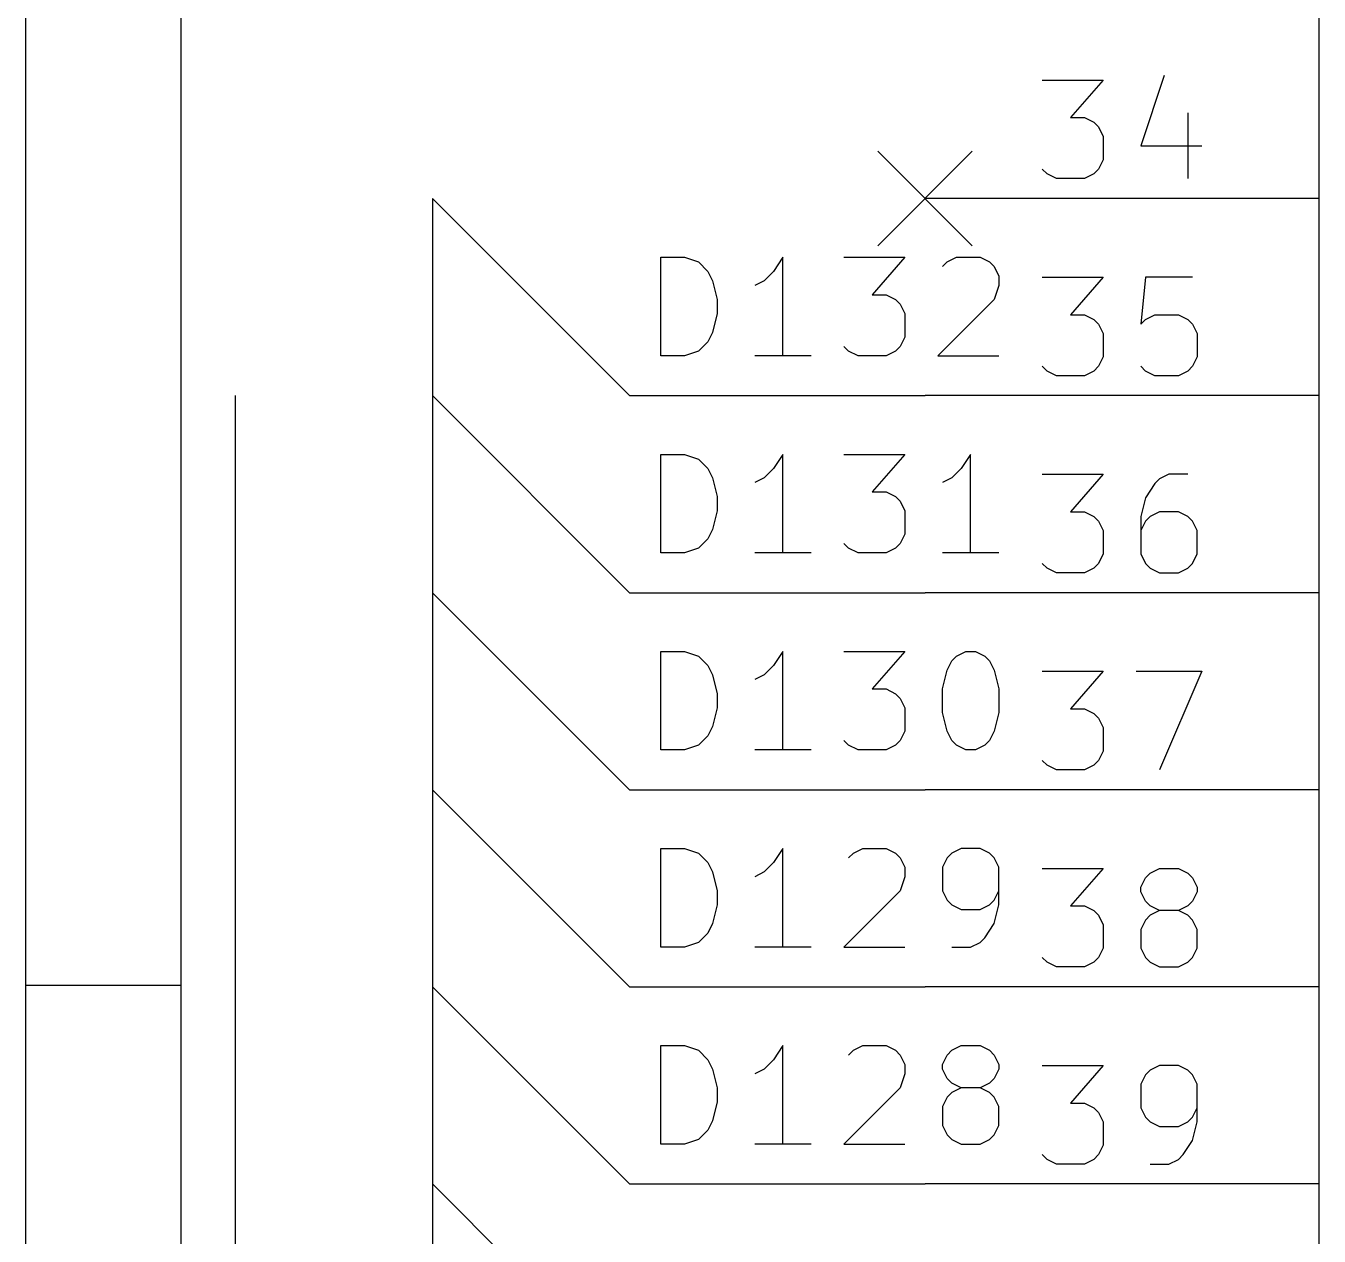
# Model space of a CAD drawing. Extents: x 0.4 to 11.3, y -7.9 to -0.4.
# Drawn here: x 0.394 to 1.05, y -6.426 to -5.812 of the extents above; entities that cross this region are included whole.
import ezdxf

# ---------------------------------------------------------------- set-up
doc = ezdxf.new("R2010")
doc.units = 0
doc.header["$MEASUREMENT"] = 0
doc.linetypes.add('DASHED', pattern=[0.75, 0.5, -0.25])
for name, color, linetype in [('BLUE2', 5, 'CONTINUOUS'), ('BLUE3', 171, 'CONTINUOUS'), ('GRAY1', 251, 'CONTINUOUS'), ('GREEN3', 91, 'CONTINUOUS'), ('LYELLOW', 51, 'CONTINUOUS'), ('RED2', 1, 'CONTINUOUS'), ('RED3', 11, 'CONTINUOUS')]:
    doc.layers.add(name, color=color, linetype=linetype)

msp = doc.modelspace()

# ---------------------------------------------------------------- linework, layer by layer
at = {"layer": 'BLUE2', "linetype": 'CONTINUOUS'}
for p, q in [((0.826, -5.876), (0.874, -5.924)), ((0.874, -5.876), (0.826, -5.924)), ((0.6, -5.9), (0.6, -6)), ((0.6, -6), (0.6, -6.1)), ((0.6, -6.1), (0.6, -6.2)), ((0.6, -6.2), (0.6, -6.3)), ((0.6, -6.3), (0.6, -6.4)), ((0.6, -6.4), (0.6, -6.5))]:
    msp.add_line(p, q, dxfattribs=at)
at = {"layer": 'BLUE3', "linetype": 'DASHED'}
msp.add_line((0.5, -3.75), (0.5, -7.55), dxfattribs=at)
at = {"layer": 'GRAY1', "linetype": 'CONTINUOUS'}
for p, q in [((0.71601, -5.9798), (0.71601, -5.9298)), ((0.71601, -5.9298), (0.72792, -5.9298)), ((0.72792, -5.9298), (0.73506, -5.93218)), ((0.73506, -5.93218), (0.73982, -5.93694)), ((0.77792, -5.9298), (0.77316, -5.93694)), ((0.77792, -5.9798), (0.77792, -5.9298)), ((0.80887, -5.9298), (0.83982, -5.9298)), ((0.83982, -5.9298), (0.82315, -5.94885)), ((0.85887, -5.93456), (0.86125, -5.93218)), ((0.86125, -5.93218), (0.86601, -5.9298)), ((0.86601, -5.9298), (0.87792, -5.9298)), ((0.87792, -5.9298), (0.88268, -5.93218)), ((0.88268, -5.93218), (0.88506, -5.93456)), ((0.73982, -5.93694), (0.7422, -5.9417)), ((0.77316, -5.93694), (0.76839, -5.9417)), ((0.88506, -5.93456), (0.88744, -5.93932)), ((0.88744, -5.93932), (0.88744, -5.94409)), ((0.7422, -5.9417), (0.74458, -5.95123)), ((0.76839, -5.9417), (0.76363, -5.94409)), ((0.88744, -5.94409), (0.88506, -5.95123)), ((0.74458, -5.95123), (0.74458, -5.95837)), ((0.82315, -5.94885), (0.8303, -5.94885)), ((0.8303, -5.94885), (0.83506, -5.95123)), ((0.83506, -5.95123), (0.83744, -5.95361)), ((0.88506, -5.95123), (0.85649, -5.9798)), ((0.74458, -5.95837), (0.7422, -5.96789)), ((0.83744, -5.95361), (0.83982, -5.95837)), ((0.83982, -5.95837), (0.83982, -5.97028)), ((0.7422, -5.96789), (0.73982, -5.97266)), ((0.83982, -5.97028), (0.83744, -5.97504)), ((0.73506, -5.97742), (0.72792, -5.9798)), ((0.73982, -5.97266), (0.73506, -5.97742)), ((0.81125, -5.97742), (0.80887, -5.97504)), ((0.81601, -5.9798), (0.81125, -5.97742)), ((0.83506, -5.97742), (0.8303, -5.9798)), ((0.83744, -5.97504), (0.83506, -5.97742)), ((0.72792, -5.9798), (0.71601, -5.9798)), ((0.7922, -5.9798), (0.76363, -5.9798)), ((0.8303, -5.9798), (0.81601, -5.9798)), ((0.85649, -5.9798), (0.88744, -5.9798)), ((0.71601, -6.0798), (0.71601, -6.0298)), ((0.71601, -6.0298), (0.72792, -6.0298)), ((0.72792, -6.0298), (0.73506, -6.03218)), ((0.77792, -6.0298), (0.77316, -6.03694)), ((0.77792, -6.0798), (0.77792, -6.0298)), ((0.80887, -6.0298), (0.83982, -6.0298)), ((0.83982, -6.0298), (0.82315, -6.04885)), ((0.87315, -6.0298), (0.86839, -6.03694)), ((0.87315, -6.0798), (0.87315, -6.0298)), ((0.73506, -6.03218), (0.73982, -6.03694)), ((0.73982, -6.03694), (0.7422, -6.0417)), ((0.77316, -6.03694), (0.76839, -6.0417)), ((0.86839, -6.03694), (0.86363, -6.0417)), ((0.7422, -6.0417), (0.74458, -6.05123)), ((0.76839, -6.0417), (0.76363, -6.04409)), ((0.86363, -6.0417), (0.85887, -6.04409)), ((0.82315, -6.04885), (0.8303, -6.04885)), ((0.8303, -6.04885), (0.83506, -6.05123)), ((0.74458, -6.05123), (0.74458, -6.05837)), ((0.83506, -6.05123), (0.83744, -6.05361)), ((0.83744, -6.05361), (0.83982, -6.05837)), ((0.74458, -6.05837), (0.7422, -6.06789)), ((0.83982, -6.05837), (0.83982, -6.07028)), ((0.7422, -6.06789), (0.73982, -6.07266)), ((0.83982, -6.07028), (0.83744, -6.07504)), ((0.73982, -6.07266), (0.73506, -6.07742)), ((0.81125, -6.07742), (0.80887, -6.07504)), ((0.83744, -6.07504), (0.83506, -6.07742)), ((0.72792, -6.0798), (0.71601, -6.0798)), ((0.73506, -6.07742), (0.72792, -6.0798)), ((0.7922, -6.0798), (0.76363, -6.0798)), ((0.81601, -6.0798), (0.81125, -6.07742)), ((0.8303, -6.0798), (0.81601, -6.0798)), ((0.83506, -6.07742), (0.8303, -6.0798)), ((0.88744, -6.0798), (0.85887, -6.0798)), ((0.71601, -6.1798), (0.71601, -6.1298)), ((0.71601, -6.1298), (0.72792, -6.1298)), ((0.72792, -6.1298), (0.73506, -6.13218)), ((0.77792, -6.1298), (0.77316, -6.13694)), ((0.77792, -6.1798), (0.77792, -6.1298)), ((0.80887, -6.1298), (0.83982, -6.1298)), ((0.83982, -6.1298), (0.82315, -6.14885)), ((0.86601, -6.13218), (0.87077, -6.1298)), ((0.87077, -6.1298), (0.87554, -6.1298)), ((0.87554, -6.1298), (0.8803, -6.13218)), ((0.73506, -6.13218), (0.73982, -6.13694)), ((0.86125, -6.13932), (0.86363, -6.13456)), ((0.86363, -6.13456), (0.86601, -6.13218)), ((0.8803, -6.13218), (0.88268, -6.13456)), ((0.88268, -6.13456), (0.88506, -6.13932)), ((0.73982, -6.13694), (0.7422, -6.1417)), ((0.7422, -6.1417), (0.74458, -6.15123)), ((0.76839, -6.1417), (0.76363, -6.14409)), ((0.77316, -6.13694), (0.76839, -6.1417)), ((0.85887, -6.14885), (0.86125, -6.13932)), ((0.88506, -6.13932), (0.88744, -6.14885)), ((0.82315, -6.14885), (0.8303, -6.14885)), ((0.8303, -6.14885), (0.83506, -6.15123)), ((0.85887, -6.16075), (0.85887, -6.14885)), ((0.88744, -6.14885), (0.88744, -6.16075)), ((0.74458, -6.15123), (0.74458, -6.15837)), ((0.83506, -6.15123), (0.83744, -6.15361)), ((0.83744, -6.15361), (0.83982, -6.15837)), ((0.74458, -6.15837), (0.7422, -6.16789)), ((0.83982, -6.15837), (0.83982, -6.17028)), ((0.86125, -6.17028), (0.85887, -6.16075)), ((0.88744, -6.16075), (0.88506, -6.17028)), ((0.7422, -6.16789), (0.73982, -6.17266)), ((0.73982, -6.17266), (0.73506, -6.17742)), ((0.81125, -6.17742), (0.80887, -6.17504)), ((0.83744, -6.17504), (0.83506, -6.17742)), ((0.83982, -6.17028), (0.83744, -6.17504)), ((0.86363, -6.17504), (0.86125, -6.17028)), ((0.86601, -6.17742), (0.86363, -6.17504)), ((0.88268, -6.17504), (0.8803, -6.17742)), ((0.88506, -6.17028), (0.88268, -6.17504)), ((0.72792, -6.1798), (0.71601, -6.1798)), ((0.73506, -6.17742), (0.72792, -6.1798)), ((0.7922, -6.1798), (0.76363, -6.1798)), ((0.81601, -6.1798), (0.81125, -6.17742)), ((0.8303, -6.1798), (0.81601, -6.1798)), ((0.83506, -6.17742), (0.8303, -6.1798)), ((0.87077, -6.1798), (0.86601, -6.17742)), ((0.87554, -6.1798), (0.87077, -6.1798)), ((0.8803, -6.17742), (0.87554, -6.1798)), ((0.71601, -6.2798), (0.71601, -6.2298)), ((0.71601, -6.2298), (0.72792, -6.2298)), ((0.72792, -6.2298), (0.73506, -6.23218)), ((0.73506, -6.23218), (0.73982, -6.23694)), ((0.77792, -6.2298), (0.77316, -6.23694)), ((0.77792, -6.2798), (0.77792, -6.2298)), ((0.81125, -6.23456), (0.81363, -6.23218)), ((0.81363, -6.23218), (0.81839, -6.2298)), ((0.81839, -6.2298), (0.8303, -6.2298)), ((0.8303, -6.2298), (0.83506, -6.23218)), ((0.83506, -6.23218), (0.83744, -6.23456)), ((0.83744, -6.23456), (0.83982, -6.23932)), ((0.86125, -6.23456), (0.85887, -6.23932)), ((0.86363, -6.23218), (0.86125, -6.23456)), ((0.86839, -6.2298), (0.86363, -6.23218)), ((0.87792, -6.2298), (0.86839, -6.2298)), ((0.88268, -6.23218), (0.87792, -6.2298)), ((0.88506, -6.23456), (0.88268, -6.23218)), ((0.88744, -6.23932), (0.88506, -6.23456)), ((0.73982, -6.23694), (0.7422, -6.2417)), ((0.77316, -6.23694), (0.76839, -6.2417)), ((0.83982, -6.23932), (0.83982, -6.24409)), ((0.85887, -6.23932), (0.85887, -6.25123)), ((0.88744, -6.25837), (0.88744, -6.23932)), ((0.7422, -6.2417), (0.74458, -6.25123)), ((0.76839, -6.2417), (0.76363, -6.24409)), ((0.83982, -6.24409), (0.83744, -6.25123)), ((0.74458, -6.25123), (0.74458, -6.25837)), ((0.83744, -6.25123), (0.80887, -6.2798)), ((0.85887, -6.25123), (0.86125, -6.25599)), ((0.88506, -6.25599), (0.88744, -6.25123)), ((0.74458, -6.25837), (0.7422, -6.26789)), ((0.86125, -6.25599), (0.86363, -6.25837)), ((0.86363, -6.25837), (0.86839, -6.26075)), ((0.86839, -6.26075), (0.87792, -6.26075)), ((0.87792, -6.26075), (0.88268, -6.25837)), ((0.88268, -6.25837), (0.88506, -6.25599)), ((0.88506, -6.26789), (0.88744, -6.25837)), ((0.73982, -6.27266), (0.73506, -6.27742)), ((0.7422, -6.26789), (0.73982, -6.27266)), ((0.8803, -6.27504), (0.88506, -6.26789)), ((0.72792, -6.2798), (0.71601, -6.2798)), ((0.73506, -6.27742), (0.72792, -6.2798)), ((0.7922, -6.2798), (0.76363, -6.2798)), ((0.80887, -6.2798), (0.83982, -6.2798)), ((0.86363, -6.2798), (0.87315, -6.2798)), ((0.87315, -6.2798), (0.87792, -6.27742)), ((0.87792, -6.27742), (0.8803, -6.27504)), ((0.71601, -6.3798), (0.71601, -6.3298)), ((0.71601, -6.3298), (0.72792, -6.3298)), ((0.72792, -6.3298), (0.73506, -6.33218)), ((0.73506, -6.33218), (0.73982, -6.33694)), ((0.77792, -6.3298), (0.77316, -6.33694)), ((0.77792, -6.3798), (0.77792, -6.3298)), ((0.81125, -6.33456), (0.81363, -6.33218)), ((0.81363, -6.33218), (0.81839, -6.3298)), ((0.81839, -6.3298), (0.8303, -6.3298)), ((0.8303, -6.3298), (0.83506, -6.33218)), ((0.83506, -6.33218), (0.83744, -6.33456)), ((0.86125, -6.33456), (0.86363, -6.33218)), ((0.86363, -6.33218), (0.86839, -6.3298)), ((0.86839, -6.3298), (0.87792, -6.3298)), ((0.87792, -6.3298), (0.88268, -6.33218)), ((0.88268, -6.33218), (0.88506, -6.33456)), ((0.73982, -6.33694), (0.7422, -6.3417)), ((0.77316, -6.33694), (0.76839, -6.3417)), ((0.83744, -6.33456), (0.83982, -6.33932)), ((0.83982, -6.33932), (0.83982, -6.34409)), ((0.85887, -6.33932), (0.86125, -6.33456)), ((0.85887, -6.3417), (0.85887, -6.33932)), ((0.88506, -6.33456), (0.88744, -6.33932)), ((0.88744, -6.33932), (0.88744, -6.3417)), ((0.7422, -6.3417), (0.74458, -6.35123)), ((0.76839, -6.3417), (0.76363, -6.34409)), ((0.83982, -6.34409), (0.83744, -6.35123)), ((0.86125, -6.34647), (0.85887, -6.3417)), ((0.88744, -6.3417), (0.88506, -6.34647)), ((0.74458, -6.35123), (0.74458, -6.35837)), ((0.83744, -6.35123), (0.80887, -6.3798)), ((0.86363, -6.34885), (0.86125, -6.34647)), ((0.86839, -6.35123), (0.86363, -6.34885)), ((0.86839, -6.35123), (0.86363, -6.35361)), ((0.87792, -6.35123), (0.86839, -6.35123)), ((0.88268, -6.34885), (0.87792, -6.35123)), ((0.88268, -6.35361), (0.87792, -6.35123)), ((0.88506, -6.34647), (0.88268, -6.34885)), ((0.74458, -6.35837), (0.7422, -6.36789)), ((0.86125, -6.35599), (0.85887, -6.36075)), ((0.86363, -6.35361), (0.86125, -6.35599)), ((0.88506, -6.35599), (0.88268, -6.35361)), ((0.88744, -6.36075), (0.88506, -6.35599)), ((0.85887, -6.36075), (0.85887, -6.37028)), ((0.88744, -6.37028), (0.88744, -6.36075)), ((0.73982, -6.37266), (0.73506, -6.37742)), ((0.7422, -6.36789), (0.73982, -6.37266)), ((0.85887, -6.37028), (0.86125, -6.37504)), ((0.88506, -6.37504), (0.88744, -6.37028)), ((0.73506, -6.37742), (0.72792, -6.3798)), ((0.86125, -6.37504), (0.86363, -6.37742)), ((0.86363, -6.37742), (0.86839, -6.3798)), ((0.87792, -6.3798), (0.88268, -6.37742)), ((0.88268, -6.37742), (0.88506, -6.37504)), ((0.72792, -6.3798), (0.71601, -6.3798)), ((0.7922, -6.3798), (0.76363, -6.3798)), ((0.80887, -6.3798), (0.83982, -6.3798)), ((0.86839, -6.3798), (0.87792, -6.3798))]:
    msp.add_line(p, q, dxfattribs=at)
at = {"layer": 'GREEN3', "linetype": 'CONTINUOUS'}
for p, q in [((0.6, -5.9), (0.7, -6)), ((0.6, -6), (0.7, -6.1)), ((0.7, -6), (0.85, -6)), ((0.6, -6.1), (0.7, -6.2)), ((0.7, -6.1), (0.85, -6.1)), ((0.6, -6.2), (0.7, -6.3)), ((0.7, -6.2), (0.85, -6.2)), ((0.6, -6.3), (0.7, -6.4)), ((0.7, -6.3), (0.85, -6.3)), ((0.6, -6.4), (0.7, -6.5)), ((0.7, -6.4), (0.85, -6.4))]:
    msp.add_line(p, q, dxfattribs=at)
at = {"layer": 'LYELLOW', "linetype": 'CONTINUOUS'}
msp.add_line((1.05, -7), (1.05, -5.8), dxfattribs=at)
at = {"layer": 'RED2', "linetype": 'CONTINUOUS'}
for p, q in [((0.3937, -7.8743), (0.3937, -0.3937)), ((0.47244, -7.79556), (0.47244, -0.47244)), ((1.05, -7), (1.05, -5.8)), ((1.05, -5.9), (0.85, -5.9)), ((1.05, -5.9), (0.85, -5.9)), ((1.05, -6), (0.85, -6)), ((1.05, -6), (0.85, -6)), ((1.05, -6.1), (0.85, -6.1)), ((1.05, -6.1), (0.85, -6.1)), ((1.05, -6.2), (0.85, -6.2)), ((1.05, -6.2), (0.85, -6.2)), ((0.3937, -6.29921), (0.47244, -6.29921)), ((1.05, -6.3), (0.85, -6.3)), ((1.05, -6.3), (0.85, -6.3)), ((1.05, -6.4), (0.85, -6.4)), ((1.05, -6.4), (0.85, -6.4))]:
    msp.add_line(p, q, dxfattribs=at)
at = {"layer": 'RED3', "linetype": 'CONTINUOUS'}
for p, q in [((0.90952, -5.83988), (0.94048, -5.83988)), ((0.90952, -5.83988), (0.94048, -5.83988)), ((0.94048, -5.83988), (0.92381, -5.85893)), ((0.94048, -5.83988), (0.92381, -5.85893)), ((0.97143, -5.8375), (0.95952, -5.87321)), ((0.97143, -5.8375), (0.95952, -5.87321)), ((0.92381, -5.85893), (0.93095, -5.85893)), ((0.92381, -5.85893), (0.93095, -5.85893)), ((0.93095, -5.85893), (0.93571, -5.86131)), ((0.93095, -5.85893), (0.93571, -5.86131)), ((0.98333, -5.85655), (0.98333, -5.88988)), ((0.98333, -5.85655), (0.98333, -5.88988)), ((0.93571, -5.86131), (0.93809, -5.86369)), ((0.93571, -5.86131), (0.93809, -5.86369)), ((0.93809, -5.86369), (0.94048, -5.86845)), ((0.93809, -5.86369), (0.94048, -5.86845)), ((0.94048, -5.86845), (0.94048, -5.88035)), ((0.94048, -5.86845), (0.94048, -5.88035)), ((0.95952, -5.87321), (0.99047, -5.87321)), ((0.95952, -5.87321), (0.99047, -5.87321)), ((0.94048, -5.88035), (0.93809, -5.88512)), ((0.94048, -5.88035), (0.93809, -5.88512)), ((0.91191, -5.8875), (0.90952, -5.88512)), ((0.91191, -5.8875), (0.90952, -5.88512)), ((0.93809, -5.88512), (0.93571, -5.8875)), ((0.93809, -5.88512), (0.93571, -5.8875)), ((0.91667, -5.88988), (0.91191, -5.8875)), ((0.91667, -5.88988), (0.91191, -5.8875)), ((0.93095, -5.88988), (0.91667, -5.88988)), ((0.93095, -5.88988), (0.91667, -5.88988)), ((0.93571, -5.8875), (0.93095, -5.88988)), ((0.93571, -5.8875), (0.93095, -5.88988)), ((0.90952, -5.93988), (0.94048, -5.93988)), ((0.90952, -5.93988), (0.94048, -5.93988)), ((0.94048, -5.93988), (0.92381, -5.95893)), ((0.94048, -5.93988), (0.92381, -5.95893)), ((0.9619, -5.93988), (0.95952, -5.96369)), ((0.9619, -5.93988), (0.95952, -5.96369)), ((0.98571, -5.93988), (0.9619, -5.93988)), ((0.98571, -5.93988), (0.9619, -5.93988)), ((0.92381, -5.95893), (0.93095, -5.95893)), ((0.92381, -5.95893), (0.93095, -5.95893)), ((0.93095, -5.95893), (0.93571, -5.96131)), ((0.93095, -5.95893), (0.93571, -5.96131)), ((0.9619, -5.96131), (0.96667, -5.95893)), ((0.9619, -5.96131), (0.96667, -5.95893)), ((0.96667, -5.95893), (0.97857, -5.95893)), ((0.96667, -5.95893), (0.97857, -5.95893)), ((0.97857, -5.95893), (0.98333, -5.96131)), ((0.97857, -5.95893), (0.98333, -5.96131)), ((0.93571, -5.96131), (0.93809, -5.96369)), ((0.93571, -5.96131), (0.93809, -5.96369)), ((0.93809, -5.96369), (0.94048, -5.96845)), ((0.93809, -5.96369), (0.94048, -5.96845)), ((0.95952, -5.96369), (0.9619, -5.96131)), ((0.95952, -5.96369), (0.9619, -5.96131)), ((0.98333, -5.96131), (0.98571, -5.96369)), ((0.98333, -5.96131), (0.98571, -5.96369)), ((0.98571, -5.96369), (0.98809, -5.96845)), ((0.98571, -5.96369), (0.98809, -5.96845)), ((0.94048, -5.96845), (0.94048, -5.98035)), ((0.94048, -5.96845), (0.94048, -5.98035)), ((0.98809, -5.96845), (0.98809, -5.98035)), ((0.98809, -5.96845), (0.98809, -5.98035)), ((0.91191, -5.9875), (0.90952, -5.98512)), ((0.91191, -5.9875), (0.90952, -5.98512)), ((0.93809, -5.98512), (0.93571, -5.9875)), ((0.93809, -5.98512), (0.93571, -5.9875)), ((0.94048, -5.98035), (0.93809, -5.98512)), ((0.94048, -5.98035), (0.93809, -5.98512)), ((0.9619, -5.9875), (0.95952, -5.98512)), ((0.9619, -5.9875), (0.95952, -5.98512)), ((0.98571, -5.98512), (0.98333, -5.9875)), ((0.98571, -5.98512), (0.98333, -5.9875)), ((0.98809, -5.98035), (0.98571, -5.98512)), ((0.98809, -5.98035), (0.98571, -5.98512)), ((0.91667, -5.98988), (0.91191, -5.9875)), ((0.91667, -5.98988), (0.91191, -5.9875)), ((0.93095, -5.98988), (0.91667, -5.98988)), ((0.93095, -5.98988), (0.91667, -5.98988)), ((0.93571, -5.9875), (0.93095, -5.98988)), ((0.93571, -5.9875), (0.93095, -5.98988)), ((0.96667, -5.98988), (0.9619, -5.9875)), ((0.96667, -5.98988), (0.9619, -5.9875)), ((0.97857, -5.98988), (0.96667, -5.98988)), ((0.97857, -5.98988), (0.96667, -5.98988)), ((0.98333, -5.9875), (0.97857, -5.98988)), ((0.98333, -5.9875), (0.97857, -5.98988)), ((0.90952, -6.03988), (0.94048, -6.03988)), ((0.90952, -6.03988), (0.94048, -6.03988)), ((0.94048, -6.03988), (0.92381, -6.05893)), ((0.94048, -6.03988), (0.92381, -6.05893)), ((0.96905, -6.04226), (0.96667, -6.04464)), ((0.96905, -6.04226), (0.96667, -6.04464)), ((0.97381, -6.03988), (0.96905, -6.04226)), ((0.97381, -6.03988), (0.96905, -6.04226)), ((0.98333, -6.03988), (0.97381, -6.03988)), ((0.98333, -6.03988), (0.97381, -6.03988)), ((0.96667, -6.04464), (0.9619, -6.05178)), ((0.96667, -6.04464), (0.9619, -6.05178)), ((0.9619, -6.05178), (0.95952, -6.06131)), ((0.9619, -6.05178), (0.95952, -6.06131)), ((0.92381, -6.05893), (0.93095, -6.05893)), ((0.92381, -6.05893), (0.93095, -6.05893)), ((0.93095, -6.05893), (0.93571, -6.06131)), ((0.93095, -6.05893), (0.93571, -6.06131)), ((0.93571, -6.06131), (0.93809, -6.06369)), ((0.93571, -6.06131), (0.93809, -6.06369)), ((0.93809, -6.06369), (0.94048, -6.06845)), ((0.93809, -6.06369), (0.94048, -6.06845)), ((0.95952, -6.06131), (0.95952, -6.08035)), ((0.95952, -6.06131), (0.95952, -6.08035)), ((0.9619, -6.06369), (0.95952, -6.06845)), ((0.9619, -6.06369), (0.95952, -6.06845)), ((0.96428, -6.06131), (0.9619, -6.06369)), ((0.96428, -6.06131), (0.9619, -6.06369)), ((0.96905, -6.05893), (0.96428, -6.06131)), ((0.96905, -6.05893), (0.96428, -6.06131)), ((0.97857, -6.05893), (0.96905, -6.05893)), ((0.97857, -6.05893), (0.96905, -6.05893)), ((0.98333, -6.06131), (0.97857, -6.05893)), ((0.98333, -6.06131), (0.97857, -6.05893)), ((0.98571, -6.06369), (0.98333, -6.06131)), ((0.98571, -6.06369), (0.98333, -6.06131)), ((0.98809, -6.06845), (0.98571, -6.06369)), ((0.98809, -6.06845), (0.98571, -6.06369)), ((0.94048, -6.06845), (0.94048, -6.08035)), ((0.94048, -6.06845), (0.94048, -6.08035)), ((0.98809, -6.08035), (0.98809, -6.06845)), ((0.98809, -6.08035), (0.98809, -6.06845)), ((0.94048, -6.08035), (0.93809, -6.08512)), ((0.94048, -6.08035), (0.93809, -6.08512)), ((0.95952, -6.08035), (0.9619, -6.08512)), ((0.95952, -6.08035), (0.9619, -6.08512)), ((0.98571, -6.08512), (0.98809, -6.08035)), ((0.98571, -6.08512), (0.98809, -6.08035)), ((0.91191, -6.0875), (0.90952, -6.08512)), ((0.91191, -6.0875), (0.90952, -6.08512)), ((0.91667, -6.08988), (0.91191, -6.0875)), ((0.91667, -6.08988), (0.91191, -6.0875)), ((0.93095, -6.08988), (0.91667, -6.08988)), ((0.93095, -6.08988), (0.91667, -6.08988)), ((0.93571, -6.0875), (0.93095, -6.08988)), ((0.93571, -6.0875), (0.93095, -6.08988)), ((0.93809, -6.08512), (0.93571, -6.0875)), ((0.93809, -6.08512), (0.93571, -6.0875)), ((0.9619, -6.08512), (0.96428, -6.0875)), ((0.9619, -6.08512), (0.96428, -6.0875)), ((0.96428, -6.0875), (0.96905, -6.08988)), ((0.96428, -6.0875), (0.96905, -6.08988)), ((0.96905, -6.08988), (0.97857, -6.08988)), ((0.96905, -6.08988), (0.97857, -6.08988)), ((0.97857, -6.08988), (0.98333, -6.0875)), ((0.97857, -6.08988), (0.98333, -6.0875)), ((0.98333, -6.0875), (0.98571, -6.08512)), ((0.98333, -6.0875), (0.98571, -6.08512)), ((0.90952, -6.13988), (0.94048, -6.13988)), ((0.90952, -6.13988), (0.94048, -6.13988)), ((0.94048, -6.13988), (0.92381, -6.15893)), ((0.94048, -6.13988), (0.92381, -6.15893)), ((0.95714, -6.13988), (0.99047, -6.13988)), ((0.95714, -6.13988), (0.99047, -6.13988)), ((0.99047, -6.13988), (0.96905, -6.18988)), ((0.99047, -6.13988), (0.96905, -6.18988)), ((0.92381, -6.15893), (0.93095, -6.15893)), ((0.92381, -6.15893), (0.93095, -6.15893)), ((0.93095, -6.15893), (0.93571, -6.16131)), ((0.93095, -6.15893), (0.93571, -6.16131)), ((0.93571, -6.16131), (0.93809, -6.16369)), ((0.93571, -6.16131), (0.93809, -6.16369)), ((0.93809, -6.16369), (0.94048, -6.16845)), ((0.93809, -6.16369), (0.94048, -6.16845)), ((0.94048, -6.16845), (0.94048, -6.18035)), ((0.94048, -6.16845), (0.94048, -6.18035)), ((0.94048, -6.18035), (0.93809, -6.18512)), ((0.94048, -6.18035), (0.93809, -6.18512)), ((0.91191, -6.1875), (0.90952, -6.18512)), ((0.91191, -6.1875), (0.90952, -6.18512)), ((0.91667, -6.18988), (0.91191, -6.1875)), ((0.91667, -6.18988), (0.91191, -6.1875)), ((0.93571, -6.1875), (0.93095, -6.18988)), ((0.93571, -6.1875), (0.93095, -6.18988)), ((0.93809, -6.18512), (0.93571, -6.1875)), ((0.93809, -6.18512), (0.93571, -6.1875)), ((0.93095, -6.18988), (0.91667, -6.18988)), ((0.93095, -6.18988), (0.91667, -6.18988)), ((0.90952, -6.23988), (0.94048, -6.23988)), ((0.90952, -6.23988), (0.94048, -6.23988)), ((0.94048, -6.23988), (0.92381, -6.25893)), ((0.94048, -6.23988), (0.92381, -6.25893)), ((0.96428, -6.24226), (0.96905, -6.23988)), ((0.96428, -6.24226), (0.96905, -6.23988)), ((0.96905, -6.23988), (0.97857, -6.23988)), ((0.96905, -6.23988), (0.97857, -6.23988)), ((0.97857, -6.23988), (0.98333, -6.24226)), ((0.97857, -6.23988), (0.98333, -6.24226)), ((0.95952, -6.2494), (0.9619, -6.24464)), ((0.95952, -6.2494), (0.9619, -6.24464)), ((0.9619, -6.24464), (0.96428, -6.24226)), ((0.9619, -6.24464), (0.96428, -6.24226)), ((0.98333, -6.24226), (0.98571, -6.24464)), ((0.98333, -6.24226), (0.98571, -6.24464)), ((0.98571, -6.24464), (0.98809, -6.2494)), ((0.98571, -6.24464), (0.98809, -6.2494)), ((0.95952, -6.25178), (0.95952, -6.2494)), ((0.95952, -6.25178), (0.95952, -6.2494)), ((0.9619, -6.25655), (0.95952, -6.25178)), ((0.9619, -6.25655), (0.95952, -6.25178)), ((0.98809, -6.25178), (0.98571, -6.25655)), ((0.98809, -6.25178), (0.98571, -6.25655)), ((0.98809, -6.2494), (0.98809, -6.25178)), ((0.98809, -6.2494), (0.98809, -6.25178)), ((0.92381, -6.25893), (0.93095, -6.25893)), ((0.92381, -6.25893), (0.93095, -6.25893)), ((0.93095, -6.25893), (0.93571, -6.26131)), ((0.93095, -6.25893), (0.93571, -6.26131)), ((0.96428, -6.25893), (0.9619, -6.25655)), ((0.96428, -6.25893), (0.9619, -6.25655)), ((0.96905, -6.26131), (0.96428, -6.25893)), ((0.96905, -6.26131), (0.96428, -6.25893)), ((0.98333, -6.25893), (0.97857, -6.26131)), ((0.98333, -6.25893), (0.97857, -6.26131)), ((0.98571, -6.25655), (0.98333, -6.25893)), ((0.98571, -6.25655), (0.98333, -6.25893)), ((0.93571, -6.26131), (0.93809, -6.26369)), ((0.93571, -6.26131), (0.93809, -6.26369)), ((0.93809, -6.26369), (0.94048, -6.26845)), ((0.93809, -6.26369), (0.94048, -6.26845)), ((0.9619, -6.26607), (0.95952, -6.27083)), ((0.9619, -6.26607), (0.95952, -6.27083)), ((0.96428, -6.26369), (0.9619, -6.26607)), ((0.96428, -6.26369), (0.9619, -6.26607)), ((0.96905, -6.26131), (0.96428, -6.26369)), ((0.96905, -6.26131), (0.96428, -6.26369)), ((0.97857, -6.26131), (0.96905, -6.26131)), ((0.97857, -6.26131), (0.96905, -6.26131)), ((0.98333, -6.26369), (0.97857, -6.26131)), ((0.98333, -6.26369), (0.97857, -6.26131)), ((0.98571, -6.26607), (0.98333, -6.26369)), ((0.98571, -6.26607), (0.98333, -6.26369)), ((0.98809, -6.27083), (0.98571, -6.26607)), ((0.98809, -6.27083), (0.98571, -6.26607)), ((0.94048, -6.26845), (0.94048, -6.28035)), ((0.94048, -6.26845), (0.94048, -6.28035)), ((0.95952, -6.27083), (0.95952, -6.28035)), ((0.95952, -6.27083), (0.95952, -6.28035)), ((0.98809, -6.28035), (0.98809, -6.27083)), ((0.98809, -6.28035), (0.98809, -6.27083)), ((0.94048, -6.28035), (0.93809, -6.28512)), ((0.94048, -6.28035), (0.93809, -6.28512)), ((0.95952, -6.28035), (0.9619, -6.28512)), ((0.95952, -6.28035), (0.9619, -6.28512)), ((0.98571, -6.28512), (0.98809, -6.28035)), ((0.98571, -6.28512), (0.98809, -6.28035)), ((0.91191, -6.2875), (0.90952, -6.28512)), ((0.91191, -6.2875), (0.90952, -6.28512)), ((0.93809, -6.28512), (0.93571, -6.2875)), ((0.93809, -6.28512), (0.93571, -6.2875)), ((0.9619, -6.28512), (0.96428, -6.2875)), ((0.9619, -6.28512), (0.96428, -6.2875)), ((0.98333, -6.2875), (0.98571, -6.28512)), ((0.98333, -6.2875), (0.98571, -6.28512)), ((0.91667, -6.28988), (0.91191, -6.2875)), ((0.91667, -6.28988), (0.91191, -6.2875)), ((0.93095, -6.28988), (0.91667, -6.28988)), ((0.93095, -6.28988), (0.91667, -6.28988)), ((0.93571, -6.2875), (0.93095, -6.28988)), ((0.93571, -6.2875), (0.93095, -6.28988)), ((0.96428, -6.2875), (0.96905, -6.28988)), ((0.96428, -6.2875), (0.96905, -6.28988)), ((0.96905, -6.28988), (0.97857, -6.28988)), ((0.96905, -6.28988), (0.97857, -6.28988)), ((0.97857, -6.28988), (0.98333, -6.2875)), ((0.97857, -6.28988), (0.98333, -6.2875)), ((0.90952, -6.33988), (0.94048, -6.33988)), ((0.90952, -6.33988), (0.94048, -6.33988)), ((0.94048, -6.33988), (0.92381, -6.35893)), ((0.94048, -6.33988), (0.92381, -6.35893)), ((0.9619, -6.34464), (0.95952, -6.3494)), ((0.9619, -6.34464), (0.95952, -6.3494)), ((0.96428, -6.34226), (0.9619, -6.34464)), ((0.96428, -6.34226), (0.9619, -6.34464)), ((0.96905, -6.33988), (0.96428, -6.34226)), ((0.96905, -6.33988), (0.96428, -6.34226)), ((0.97857, -6.33988), (0.96905, -6.33988)), ((0.97857, -6.33988), (0.96905, -6.33988)), ((0.98333, -6.34226), (0.97857, -6.33988)), ((0.98333, -6.34226), (0.97857, -6.33988)), ((0.98571, -6.34464), (0.98333, -6.34226)), ((0.98571, -6.34464), (0.98333, -6.34226)), ((0.98809, -6.3494), (0.98571, -6.34464)), ((0.98809, -6.3494), (0.98571, -6.34464)), ((0.95952, -6.3494), (0.95952, -6.36131)), ((0.95952, -6.3494), (0.95952, -6.36131)), ((0.98809, -6.36845), (0.98809, -6.3494)), ((0.98809, -6.36845), (0.98809, -6.3494)), ((0.92381, -6.35893), (0.93095, -6.35893)), ((0.92381, -6.35893), (0.93095, -6.35893)), ((0.93095, -6.35893), (0.93571, -6.36131)), ((0.93095, -6.35893), (0.93571, -6.36131)), ((0.93571, -6.36131), (0.93809, -6.36369)), ((0.93571, -6.36131), (0.93809, -6.36369)), ((0.93809, -6.36369), (0.94048, -6.36845)), ((0.93809, -6.36369), (0.94048, -6.36845)), ((0.95952, -6.36131), (0.9619, -6.36607)), ((0.95952, -6.36131), (0.9619, -6.36607)), ((0.9619, -6.36607), (0.96428, -6.36845)), ((0.9619, -6.36607), (0.96428, -6.36845)), ((0.98333, -6.36845), (0.98571, -6.36607)), ((0.98333, -6.36845), (0.98571, -6.36607)), ((0.98571, -6.36607), (0.98809, -6.36131)), ((0.98571, -6.36607), (0.98809, -6.36131)), ((0.94048, -6.36845), (0.94048, -6.38035)), ((0.94048, -6.36845), (0.94048, -6.38035)), ((0.96428, -6.36845), (0.96905, -6.37083)), ((0.96428, -6.36845), (0.96905, -6.37083)), ((0.96905, -6.37083), (0.97857, -6.37083)), ((0.96905, -6.37083), (0.97857, -6.37083)), ((0.97857, -6.37083), (0.98333, -6.36845)), ((0.97857, -6.37083), (0.98333, -6.36845)), ((0.98571, -6.37797), (0.98809, -6.36845)), ((0.98571, -6.37797), (0.98809, -6.36845)), ((0.98095, -6.38512), (0.98571, -6.37797)), ((0.98095, -6.38512), (0.98571, -6.37797)), ((0.91191, -6.3875), (0.90952, -6.38512)), ((0.91191, -6.3875), (0.90952, -6.38512)), ((0.93809, -6.38512), (0.93571, -6.3875)), ((0.93809, -6.38512), (0.93571, -6.3875)), ((0.94048, -6.38035), (0.93809, -6.38512)), ((0.94048, -6.38035), (0.93809, -6.38512)), ((0.97857, -6.3875), (0.98095, -6.38512)), ((0.97857, -6.3875), (0.98095, -6.38512)), ((0.91667, -6.38988), (0.91191, -6.3875)), ((0.91667, -6.38988), (0.91191, -6.3875)), ((0.93095, -6.38988), (0.91667, -6.38988)), ((0.93095, -6.38988), (0.91667, -6.38988)), ((0.93571, -6.3875), (0.93095, -6.38988)), ((0.93571, -6.3875), (0.93095, -6.38988)), ((0.96428, -6.38988), (0.97381, -6.38988)), ((0.96428, -6.38988), (0.97381, -6.38988)), ((0.97381, -6.38988), (0.97857, -6.3875)), ((0.97381, -6.38988), (0.97857, -6.3875))]:
    msp.add_line(p, q, dxfattribs=at)

doc.saveas('drawing.dxf')
